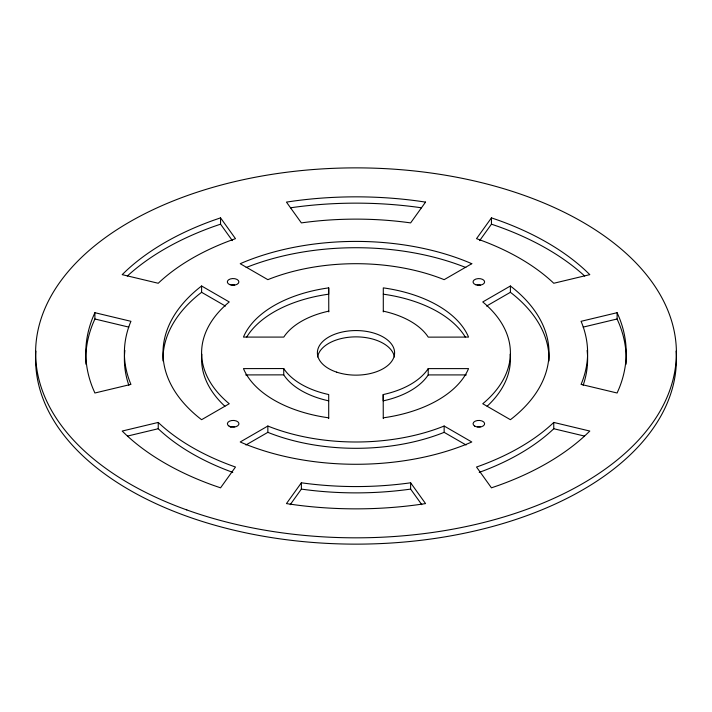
<?xml version="1.0" encoding="UTF-8"?>
<svg xmlns="http://www.w3.org/2000/svg" width="712" height="712" viewBox="0 0 712 712"><rect width="100%" height="100%" fill="white"/><g stroke="black" fill="none" stroke-linecap="round" stroke-linejoin="round"><path stroke-width="1.07" d="M94.892 312.693L92.845 317.418A270.213 156.008 0 0 0 92.845 388.271L94.892 393.006L130.946 384.382L130.438 383.216A231.614 133.722 0 0 1 130.438 322.483L130.946 321.317L94.892 312.693L94.892 318.994L92.845 323.729A270.213 156.008 0 0 0 85.93 364.259M428.215 368.611L427.333 369.902A77.207 44.571 0 0 1 385.548 394.03L383.198 394.564L383.198 400.865L385.548 400.331A77.207 44.571 0 0 0 427.333 376.203L428.215 374.913L428.215 368.611L468.532 368.611L467.864 370.151A115.807 66.857 0 0 1 385.975 417.428L383.296 417.819M301.381 482.781L286.447 503.598L294.643 504.781A270.213 156.008 0 0 0 417.357 504.781L425.553 503.598L410.619 482.781L408.59 483.074A231.614 133.722 0 0 1 303.41 483.074L301.381 482.781L301.381 489.091L290.185 504.701M491.449 217.863L476.515 238.671L478.304 239.294A231.614 133.722 0 0 1 552.69 282.237L553.758 283.269L589.812 274.645L585.469 270.462A270.213 156.008 0 0 0 498.694 220.364L491.449 217.863L491.449 224.164L479.63 240.638M553.758 422.43L552.69 423.462A231.614 133.722 0 0 1 478.304 466.404L476.515 467.028L491.449 487.836L498.694 485.335A270.213 156.008 0 0 0 585.469 435.228L589.812 431.054L553.758 422.43L553.758 428.731L552.69 429.763A231.614 133.722 0 0 1 479.229 472.376M201.603 285.993L199.111 287.942A193.014 111.437 0 0 0 199.111 417.757L201.603 419.697L229.246 403.74L227.618 402.378A154.406 89.151 0 0 1 227.618 303.321L229.246 301.959L201.603 285.993L201.603 292.303L199.111 294.243A193.014 111.437 0 0 0 163.012 360.975M267.854 426.025L240.211 441.983L243.575 443.425A193.014 111.437 0 0 0 468.425 443.425L471.789 441.983L444.146 426.025L441.787 426.969A154.406 89.151 0 0 1 270.213 426.969L267.854 426.025L267.854 432.335L245.925 444.991M510.397 285.993L482.754 301.959L484.382 303.321A154.406 89.151 0 0 1 484.382 402.378L482.754 403.74L510.397 419.697L512.889 417.757A193.014 111.437 0 0 0 512.889 287.942L510.397 285.993L510.397 292.303L512.889 294.243A193.014 111.437 0 0 1 548.988 360.975M486.563 306.062L510.397 292.303M466.075 444.991L444.146 432.335L441.787 433.279A154.406 89.151 0 0 1 270.213 433.279L267.854 432.335M220.551 217.863L213.306 220.364A270.213 156.008 0 0 0 126.531 270.462L122.188 274.645L158.242 283.269L159.31 282.237A231.614 133.722 0 0 1 233.696 239.294L235.485 238.671L220.551 217.863L220.551 224.164L232.37 240.638M220.551 224.164L213.306 226.665A270.213 156.008 0 0 0 127.315 276.051M158.242 422.43L122.188 431.054L126.531 435.228A270.213 156.008 0 0 0 213.306 485.335L220.551 487.836L235.485 467.028L233.696 466.404A231.614 133.722 0 0 1 159.31 423.462L158.242 422.43L158.242 428.731L159.31 429.763A231.614 133.722 0 0 0 232.771 472.376M617.108 312.693L581.054 321.317L581.562 322.483A231.614 133.722 0 0 1 581.562 383.216L581.054 384.382L617.108 393.006L619.155 388.271A270.213 156.008 0 0 0 619.155 317.418L617.108 312.693L617.108 318.994L619.155 323.729A270.213 156.008 0 0 1 626.071 364.259M127.493 436.082L158.242 428.731M583.181 327.111L617.108 318.994M328.802 311.135L326.452 311.669A77.207 44.571 0 0 0 284.667 335.797L283.785 337.087L243.468 337.087L244.136 335.539A115.807 66.857 0 0 1 326.025 288.262L328.704 287.879L328.775 311.901M290.541 207.815L294.643 207.219A270.213 156.008 0 0 1 417.357 207.219L421.459 207.815M421.815 504.701L410.619 489.091L408.59 489.384A231.614 133.722 0 0 1 303.41 489.384L301.381 489.091M328.704 418.576L328.704 394.546L326.461 394.03A77.207 44.571 0 0 1 284.675 369.911L283.741 368.549L243.468 368.611L244.136 370.151A115.807 66.857 0 0 0 326.025 417.428L328.704 417.819M245.649 374.913L283.741 374.859L284.675 376.212A77.207 44.571 0 0 0 326.461 400.331L328.704 400.847M428.215 374.913L466.351 374.913M383.296 294.181L385.975 294.572A115.807 66.857 0 0 1 465.248 336.972M383.296 311.153L385.539 311.669A77.207 44.571 0 0 1 427.325 335.788L428.259 337.141L468.532 337.087L467.864 335.539A115.807 66.857 0 0 0 385.975 288.262L383.296 287.879L383.296 311.918M94.892 318.994L128.819 327.111M553.758 428.731L584.508 436.082M491.449 224.164L498.694 226.665A270.213 156.008 0 0 1 584.686 276.051M201.603 292.303L225.437 306.062M383.198 394.564L383.27 418.585M444.146 426.025L444.146 432.335M410.619 482.781L410.619 489.091M328.704 287.879L328.704 294.181L326.025 294.572A115.807 66.857 0 0 0 246.752 336.972M283.741 368.549L283.741 374.859M246.156 267.525A193.014 111.437 0 0 1 465.844 267.525M676.097 351.087A320.4 184.978 0 0 1 356 544.137A320.4 184.978 0 0 1 35.903 351.087M587.115 350.402A231.614 133.722 0 0 1 583.164 385.237M128.836 385.237A231.614 133.722 0 0 1 124.885 350.402M510.184 354.291A154.406 89.151 0 0 1 487.124 406.232M224.876 406.232A154.406 89.151 0 0 1 201.816 354.291M230.27 427.173A5.794 3.346 0 0 1 234.666 426.835M477.334 285.005A5.794 3.346 0 0 1 480.333 285.005M477.343 426.835A5.794 3.346 0 0 1 480.342 426.835M317.588 356.97A38.599 22.286 0 0 1 356 336.865A38.599 22.286 0 0 1 394.412 356.97M231.605 284.969A5.794 3.346 0 0 1 234.604 284.969M425.553 202.101L410.619 222.909L408.59 222.616A231.614 133.722 0 0 0 303.41 222.616L301.381 222.909L286.447 202.101L294.643 200.917A270.213 156.008 0 0 1 417.357 200.917L425.553 202.101M471.789 263.707L444.146 279.665L441.787 278.721A154.406 89.151 0 0 0 270.213 278.721L267.854 279.665L240.211 263.707L243.575 262.265A193.014 111.437 0 0 1 468.425 262.265L471.789 263.707M186.811 509.934A320.4 184.978 0 0 0 676.231 358.901A320.4 184.978 0 0 0 204.967 189.712A320.4 184.978 0 0 0 186.811 509.934M474.744 426.123A5.794 3.346 0 0 0 484.436 424.628A5.794 3.346 0 0 0 477.343 420.534A5.794 3.346 0 0 0 474.744 426.123M336.696 372.154A38.599 22.286 0 0 0 394.599 352.849A38.599 22.286 0 0 0 336.696 333.545A38.599 22.286 0 0 0 336.696 372.154M229.077 426.132A5.794 3.346 0 0 0 238.76 424.628A5.794 3.346 0 0 0 231.667 420.534A5.794 3.346 0 0 0 229.077 426.132M475.936 284.827A5.794 3.346 0 0 0 484.623 281.934A5.794 3.346 0 0 0 475.936 279.033A5.794 3.346 0 0 0 475.936 284.827M230.207 284.791A5.794 3.346 0 0 0 238.894 281.899A5.794 3.346 0 0 0 230.207 278.997A5.794 3.346 0 0 0 230.207 284.791"/></g></svg>
